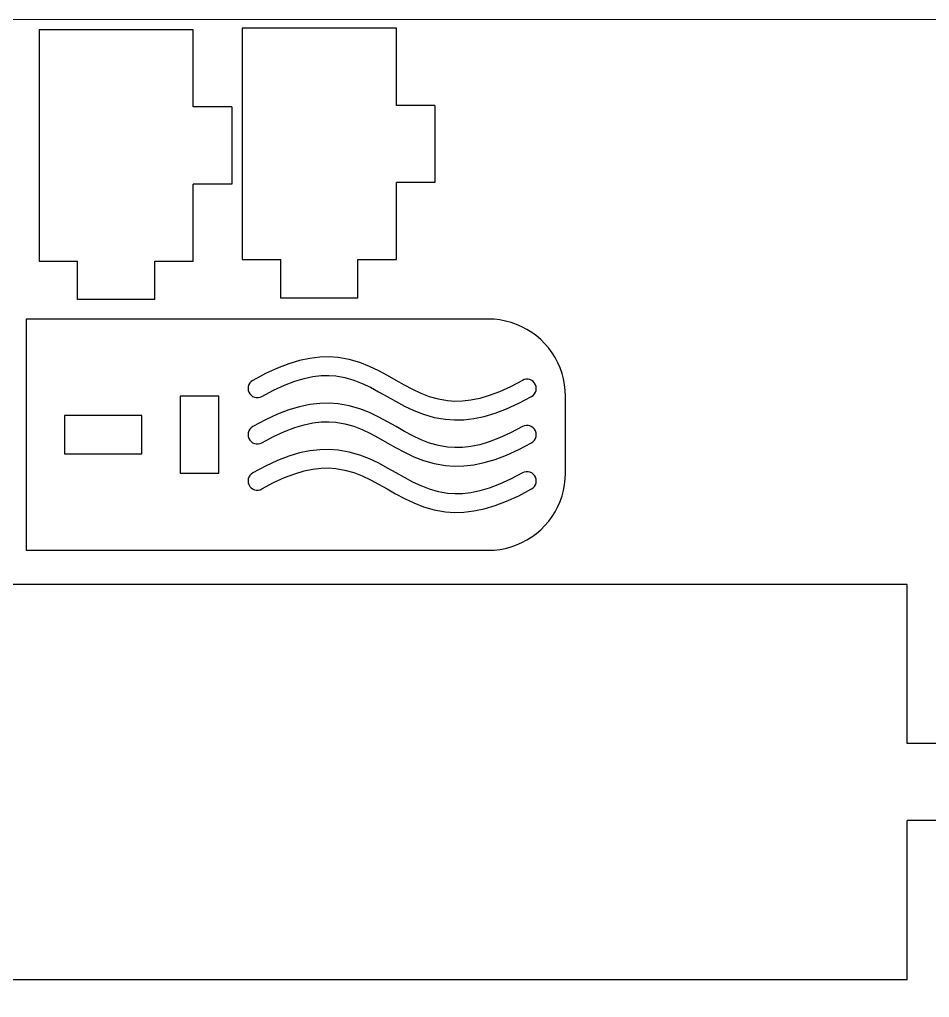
# Model space of a CAD drawing. Header units: millimetres. Extents: x -3928 to -434, y -548 to 1409.
# Drawn here: x -3687.4 to -3569.3, y 1195.5 to 1322.4 of the extents above; entities that cross this region are included whole.
import ezdxf

# ---------------------------------------------------------------- set-up
doc = ezdxf.new("R2010")
doc.units = ezdxf.units.MM
doc.header["$MEASUREMENT"] = 0
doc.layers.add('layer 1', color=7, linetype='Continuous')

msp = doc.modelspace()

# ---------------------------------------------------------------- linework, layer by layer
at = {"layer": 'layer 1', "color": 250, "lineweight": 9}
msp.add_lwpolyline([(-3928.424, 422.392), (-2728.424, 422.392), (-2728.424, 1322.392), (-3928.424, 1322.392), (-3928.424, 422.392)], close=True, dxfattribs=at)
at = {"layer": 'layer 1', "color": 1, "lineweight": 25}
for points in [[(-3684.846, 1321.0494), (-3684.846, 1321.0494), (-3684.846, 1291.0496), (-3684.846, 1291.0496)], [(-3664.846, 1321.0494), (-3664.846, 1321.0494), (-3684.846, 1321.0494), (-3684.846, 1321.0494)], [(-3664.846, 1311.0496), (-3664.846, 1311.0496), (-3664.846, 1321.0494), (-3664.846, 1321.0494)], [(-3658.4812, 1321.2559), (-3658.4812, 1321.2559), (-3658.4812, 1291.256), (-3658.4812, 1291.256)], [(-3638.4812, 1321.2559), (-3638.4812, 1321.2559), (-3658.4812, 1321.2559), (-3658.4812, 1321.2559)], [(-3638.4812, 1311.2561), (-3638.4812, 1311.2561), (-3638.4812, 1321.2559), (-3638.4812, 1321.2559)], [(-3659.846, 1311.0496), (-3659.846, 1311.0496), (-3664.846, 1311.0496), (-3664.846, 1311.0496)], [(-3659.846, 1311.0496), (-3659.846, 1311.0496), (-3659.846, 1301.0494), (-3659.846, 1301.0494)], [(-3633.4812, 1311.2561), (-3633.4812, 1311.2561), (-3638.4812, 1311.2561), (-3638.4812, 1311.2561)], [(-3633.4812, 1311.2561), (-3633.4812, 1311.2561), (-3633.4812, 1301.2559), (-3633.4812, 1301.2559)], [(-3659.846, 1301.0494), (-3659.846, 1301.0494), (-3664.846, 1301.0494), (-3664.846, 1301.0494)], [(-3664.846, 1291.0496), (-3664.846, 1291.0496), (-3664.846, 1301.0494), (-3664.846, 1301.0494)], [(-3633.4812, 1301.2559), (-3633.4812, 1301.2559), (-3638.4812, 1301.2559), (-3638.4812, 1301.2559)], [(-3638.4812, 1291.256), (-3638.4812, 1291.256), (-3638.4812, 1301.2559), (-3638.4812, 1301.2559)], [(-3684.846, 1291.0496), (-3684.846, 1291.0496), (-3679.8461, 1291.0496), (-3679.8461, 1291.0496)], [(-3679.8461, 1286.0493), (-3679.8461, 1286.0493), (-3679.8461, 1291.0496), (-3679.8461, 1291.0496)], [(-3669.8459, 1291.0496), (-3669.8459, 1291.0496), (-3664.846, 1291.0496), (-3664.846, 1291.0496)], [(-3669.8459, 1286.0493), (-3669.8459, 1286.0493), (-3669.8459, 1291.0496), (-3669.8459, 1291.0496)], [(-3658.4812, 1291.256), (-3658.4812, 1291.256), (-3653.4813, 1291.256), (-3653.4813, 1291.256)], [(-3653.4813, 1286.2558), (-3653.4813, 1286.2558), (-3653.4813, 1291.256), (-3653.4813, 1291.256)], [(-3643.4811, 1291.256), (-3643.4811, 1291.256), (-3638.4812, 1291.256), (-3638.4812, 1291.256)], [(-3643.4811, 1286.2558), (-3643.4811, 1286.2558), (-3643.4811, 1291.256), (-3643.4811, 1291.256)], [(-3669.8459, 1286.0493), (-3669.8459, 1286.0493), (-3679.8461, 1286.0493), (-3679.8461, 1286.0493)], [(-3643.4811, 1286.2558), (-3643.4811, 1286.2558), (-3653.4813, 1286.2558), (-3653.4813, 1286.2558)], [(-3686.5273, 1283.5263), (-3686.5273, 1283.5263), (-3686.5273, 1253.5264), (-3686.5273, 1253.5264)], [(-3626.5272, 1283.5263), (-3626.5272, 1283.5263), (-3686.5273, 1283.5263), (-3686.5273, 1283.5263)], [(-3661.5273, 1273.5264), (-3661.5273, 1273.5264), (-3666.5272, 1273.5264), (-3666.5272, 1273.5264)], [(-3666.5272, 1273.5264), (-3666.5272, 1273.5264), (-3666.5272, 1263.5266), (-3666.5272, 1263.5266)], [(-3661.5273, 1263.5266), (-3661.5273, 1263.5266), (-3661.5273, 1273.5264), (-3661.5273, 1273.5264)], [(-3616.5273, 1263.5266), (-3616.5273, 1263.5266), (-3616.5273, 1273.5264), (-3616.5273, 1273.5264)], [(-3671.5275, 1271.0263), (-3671.5275, 1271.0263), (-3681.5273, 1271.0263), (-3681.5273, 1271.0263)], [(-3681.5273, 1271.0263), (-3681.5273, 1271.0263), (-3681.5273, 1266.0264), (-3681.5273, 1266.0264)], [(-3671.5275, 1266.0264), (-3671.5275, 1266.0264), (-3671.5275, 1271.0263), (-3671.5275, 1271.0263)], [(-3681.5273, 1266.0264), (-3681.5273, 1266.0264), (-3671.5275, 1266.0264), (-3671.5275, 1266.0264)], [(-3666.5272, 1263.5266), (-3666.5272, 1263.5266), (-3661.5273, 1263.5266), (-3661.5273, 1263.5266)], [(-3686.5273, 1253.5264), (-3686.5273, 1253.5264), (-3626.5272, 1253.5264), (-3626.5272, 1253.5264)], [(-3572.1954, 1249.0686), (-3572.1954, 1249.0686), (-3708.8622, 1249.0686), (-3708.8622, 1249.0686)], [(-3572.1954, 1228.4434), (-3572.1954, 1228.4434), (-3572.1954, 1249.0686), (-3572.1954, 1249.0686)], [(-3567.1955, 1228.4434), (-3567.1955, 1228.4434), (-3572.1954, 1228.4434), (-3572.1954, 1228.4434)], [(-3567.1955, 1218.4436), (-3567.1955, 1218.4436), (-3572.1954, 1218.4436), (-3572.1954, 1218.4436)], [(-3572.1954, 1197.8184), (-3572.1954, 1197.8184), (-3572.1954, 1218.4436), (-3572.1954, 1218.4436)], [(-3708.8622, 1197.8184), (-3708.8622, 1197.8184), (-3572.1954, 1197.8184), (-3572.1954, 1197.8184)]]:
    msp.add_open_spline(points, degree=3, dxfattribs=at)
for points, knots in [([(-3616.5273, 1273.5264), (-3616.5273, 1273.5264), (-3616.5552, 1274.2736), (-3616.5552, 1274.2736), (-3616.5552, 1274.2736), (-3616.5552, 1274.2736), (-3616.6392, 1275.0169), (-3616.6392, 1275.0169), (-3616.6392, 1275.0169), (-3616.6392, 1275.0169), (-3616.7782, 1275.7518), (-3616.7782, 1275.7518), (-3616.7782, 1275.7518), (-3616.7782, 1275.7518), (-3616.9715, 1276.4739), (-3616.9715, 1276.4739), (-3616.9715, 1276.4739), (-3616.9715, 1276.4739), (-3617.2184, 1277.1798), (-3617.2184, 1277.1798), (-3617.2184, 1277.1798), (-3617.2184, 1277.1798), (-3617.5176, 1277.8653), (-3617.5176, 1277.8653), (-3617.5176, 1277.8653), (-3617.5176, 1277.8653), (-3617.8672, 1278.5264), (-3617.8672, 1278.5264), (-3617.8672, 1278.5264), (-3617.8672, 1278.5264), (-3618.2648, 1279.1596), (-3618.2648, 1279.1596), (-3618.2648, 1279.1596), (-3618.2648, 1279.1596), (-3618.7089, 1279.7614), (-3618.7089, 1279.7614), (-3618.7089, 1279.7614), (-3618.7089, 1279.7614), (-3619.1968, 1280.3283), (-3619.1968, 1280.3283), (-3619.1968, 1280.3283), (-3619.1968, 1280.3283), (-3619.7256, 1280.8568), (-3619.7256, 1280.8568), (-3619.7256, 1280.8568), (-3619.7256, 1280.8568), (-3620.2925, 1281.3447), (-3620.2925, 1281.3447), (-3620.2925, 1281.3447), (-3620.2925, 1281.3447), (-3620.894, 1281.7888), (-3620.894, 1281.7888), (-3620.894, 1281.7888), (-3620.894, 1281.7888), (-3621.5273, 1282.1868), (-3621.5273, 1282.1868), (-3621.5273, 1282.1868), (-3621.5273, 1282.1868), (-3622.1884, 1282.536), (-3622.1884, 1282.536), (-3622.1884, 1282.536), (-3622.1884, 1282.536), (-3622.8738, 1282.8352), (-3622.8738, 1282.8352), (-3622.8738, 1282.8352), (-3622.8738, 1282.8352), (-3623.5797, 1283.0821), (-3623.5797, 1283.0821), (-3623.5797, 1283.0821), (-3623.5797, 1283.0821), (-3624.3022, 1283.2758), (-3624.3022, 1283.2758), (-3624.3022, 1283.2758), (-3624.3022, 1283.2758), (-3625.037, 1283.4148), (-3625.037, 1283.4148), (-3625.037, 1283.4148), (-3625.037, 1283.4148), (-3625.78, 1283.4984), (-3625.78, 1283.4984), (-3625.78, 1283.4984), (-3625.78, 1283.4984), (-3626.5272, 1283.5263), (-3626.5272, 1283.5263)], [0, 0, 0, 0, 0.04545455, 0.04545455, 0.04545455, 0.04545455, 0.09090909, 0.09090909, 0.09090909, 0.09090909, 0.13636364, 0.13636364, 0.13636364, 0.13636364, 0.18181818, 0.18181818, 0.18181818, 0.18181818, 0.22727273, 0.22727273, 0.22727273, 0.22727273, 0.27272727, 0.27272727, 0.27272727, 0.27272727, 0.31818182, 0.31818182, 0.31818182, 0.31818182, 0.36363636, 0.36363636, 0.36363636, 0.36363636, 0.40909091, 0.40909091, 0.40909091, 0.40909091, 0.45454545, 0.45454545, 0.45454545, 0.45454545, 0.5, 0.5, 0.5, 0.5, 0.54545455, 0.54545455, 0.54545455, 0.54545455, 0.59090909, 0.59090909, 0.59090909, 0.59090909, 0.63636364, 0.63636364, 0.63636364, 0.63636364, 0.68181818, 0.68181818, 0.68181818, 0.68181818, 0.72727273, 0.72727273, 0.72727273, 0.72727273, 0.77272727, 0.77272727, 0.77272727, 0.77272727, 0.81818182, 0.81818182, 0.81818182, 0.81818182, 0.86363636, 0.86363636, 0.86363636, 0.86363636, 0.90909091, 0.90909091, 0.90909091, 0.90909091, 1, 1, 1, 1]), ([(-3622.1203, 1275.5697), (-3622.1203, 1275.5697), (-3623.6591, 1274.7506), (-3623.6591, 1274.7506), (-3623.6591, 1274.7506), (-3623.6591, 1274.7506), (-3625.0914, 1274.0958), (-3625.0914, 1274.0958), (-3625.0914, 1274.0958), (-3625.0914, 1274.0958), (-3626.4231, 1273.5931), (-3626.4231, 1273.5931), (-3626.4231, 1273.5931), (-3626.4231, 1273.5931), (-3627.6606, 1273.2298), (-3627.6606, 1273.2298), (-3627.6606, 1273.2298), (-3627.6606, 1273.2298), (-3628.8114, 1272.992), (-3628.8114, 1272.992), (-3628.8114, 1272.992), (-3628.8114, 1272.992), (-3629.8842, 1272.8671), (-3629.8842, 1272.8671), (-3629.8842, 1272.8671), (-3629.8842, 1272.8671), (-3630.8889, 1272.8421), (-3630.8889, 1272.8421), (-3630.8889, 1272.8421), (-3630.8889, 1272.8421), (-3631.8365, 1272.9063), (-3631.8365, 1272.9063), (-3631.8365, 1272.9063), (-3631.8365, 1272.9063), (-3633.0303, 1273.113), (-3633.0303, 1273.113), (-3633.0303, 1273.113), (-3633.0303, 1273.113), (-3634.1666, 1273.4397), (-3634.1666, 1273.4397), (-3634.1666, 1273.4397), (-3634.1666, 1273.4397), (-3635.2662, 1273.8686), (-3635.2662, 1273.8686), (-3635.2662, 1273.8686), (-3635.2662, 1273.8686), (-3636.3457, 1274.3812), (-3636.3457, 1274.3812), (-3636.3457, 1274.3812), (-3636.3457, 1274.3812), (-3637.4202, 1274.9555), (-3637.4202, 1274.9555), (-3637.4202, 1274.9555), (-3637.4202, 1274.9555), (-3638.5043, 1275.5683), (-3638.5043, 1275.5683), (-3638.5043, 1275.5683), (-3638.5043, 1275.5683), (-3639.6121, 1276.1963), (-3639.6121, 1276.1963), (-3639.6121, 1276.1963), (-3639.6121, 1276.1963), (-3640.7596, 1276.8112), (-3640.7596, 1276.8112), (-3640.7596, 1276.8112), (-3640.7596, 1276.8112), (-3641.9633, 1277.3834), (-3641.9633, 1277.3834), (-3641.9633, 1277.3834), (-3641.9633, 1277.3834), (-3643.2383, 1277.8832), (-3643.2383, 1277.8832), (-3643.2383, 1277.8832), (-3643.2383, 1277.8832), (-3644.5986, 1278.2773), (-3644.5986, 1278.2773), (-3644.5986, 1278.2773), (-3644.5986, 1278.2773), (-3646.0541, 1278.5309), (-3646.0541, 1278.5309), (-3646.0541, 1278.5309), (-3646.0541, 1278.5309), (-3647.2116, 1278.61), (-3647.2116, 1278.61), (-3647.2116, 1278.61), (-3647.2116, 1278.61), (-3648.4276, 1278.58), (-3648.4276, 1278.58), (-3648.4276, 1278.58), (-3648.4276, 1278.58), (-3649.7036, 1278.4301), (-3649.7036, 1278.4301), (-3649.7036, 1278.4301), (-3649.7036, 1278.4301), (-3651.0424, 1278.1507), (-3651.0424, 1278.1507), (-3651.0424, 1278.1507), (-3651.0424, 1278.1507), (-3652.4482, 1277.7337), (-3652.4482, 1277.7337), (-3652.4482, 1277.7337), (-3652.4482, 1277.7337), (-3653.926, 1277.1699), (-3653.926, 1277.1699), (-3653.926, 1277.1699), (-3653.926, 1277.1699), (-3655.4828, 1276.451), (-3655.4828, 1276.451), (-3655.4828, 1276.451), (-3655.4828, 1276.451), (-3657.1254, 1275.5669), (-3657.1254, 1275.5669)], [0, 0, 0, 0, 0.03448276, 0.03448276, 0.03448276, 0.03448276, 0.06896552, 0.06896552, 0.06896552, 0.06896552, 0.10344828, 0.10344828, 0.10344828, 0.10344828, 0.13793103, 0.13793103, 0.13793103, 0.13793103, 0.17241379, 0.17241379, 0.17241379, 0.17241379, 0.20689655, 0.20689655, 0.20689655, 0.20689655, 0.24137931, 0.24137931, 0.24137931, 0.24137931, 0.27586207, 0.27586207, 0.27586207, 0.27586207, 0.31034483, 0.31034483, 0.31034483, 0.31034483, 0.34482759, 0.34482759, 0.34482759, 0.34482759, 0.37931034, 0.37931034, 0.37931034, 0.37931034, 0.4137931, 0.4137931, 0.4137931, 0.4137931, 0.44827586, 0.44827586, 0.44827586, 0.44827586, 0.48275862, 0.48275862, 0.48275862, 0.48275862, 0.51724138, 0.51724138, 0.51724138, 0.51724138, 0.55172414, 0.55172414, 0.55172414, 0.55172414, 0.5862069, 0.5862069, 0.5862069, 0.5862069, 0.62068966, 0.62068966, 0.62068966, 0.62068966, 0.65517241, 0.65517241, 0.65517241, 0.65517241, 0.68965517, 0.68965517, 0.68965517, 0.68965517, 0.72413793, 0.72413793, 0.72413793, 0.72413793, 0.75862069, 0.75862069, 0.75862069, 0.75862069, 0.79310345, 0.79310345, 0.79310345, 0.79310345, 0.82758621, 0.82758621, 0.82758621, 0.82758621, 0.86206897, 0.86206897, 0.86206897, 0.86206897, 0.89655172, 0.89655172, 0.89655172, 0.89655172, 0.93103448, 0.93103448, 0.93103448, 0.93103448, 1, 1, 1, 1]), ([(-3657.1254, 1275.5669), (-3657.1254, 1275.5669), (-3657.3286, 1275.4198), (-3657.3286, 1275.4198), (-3657.3286, 1275.4198), (-3657.3286, 1275.4198), (-3657.4968, 1275.2339), (-3657.4968, 1275.2339), (-3657.4968, 1275.2339), (-3657.4968, 1275.2339), (-3657.6224, 1275.0169), (-3657.6224, 1275.0169), (-3657.6224, 1275.0169), (-3657.6224, 1275.0169), (-3657.7007, 1274.7784), (-3657.7007, 1274.7784), (-3657.7007, 1274.7784), (-3657.7007, 1274.7784), (-3657.7272, 1274.529), (-3657.7272, 1274.529), (-3657.7272, 1274.529), (-3657.7272, 1274.529), (-3657.7018, 1274.2793), (-3657.7018, 1274.2793), (-3657.7018, 1274.2793), (-3657.7018, 1274.2793), (-3657.6245, 1274.0408), (-3657.6245, 1274.0408), (-3657.6245, 1274.0408), (-3657.6245, 1274.0408), (-3657.4997, 1273.8231), (-3657.4997, 1273.8231), (-3657.4997, 1273.8231), (-3657.4997, 1273.8231), (-3657.3321, 1273.6365), (-3657.3321, 1273.6365), (-3657.3321, 1273.6365), (-3657.3321, 1273.6365), (-3657.1296, 1273.4883), (-3657.1296, 1273.4883), (-3657.1296, 1273.4883), (-3657.1296, 1273.4883), (-3656.9006, 1273.386), (-3656.9006, 1273.386), (-3656.9006, 1273.386), (-3656.9006, 1273.386), (-3656.6551, 1273.3335), (-3656.6551, 1273.3335), (-3656.6551, 1273.3335), (-3656.6551, 1273.3335), (-3656.4043, 1273.3328), (-3656.4043, 1273.3328), (-3656.4043, 1273.3328), (-3656.4043, 1273.3328), (-3656.1587, 1273.3843), (-3656.1587, 1273.3843), (-3656.1587, 1273.3843), (-3656.1587, 1273.3843), (-3655.9294, 1273.4859), (-3655.9294, 1273.4859)], [0, 0, 0, 0, 0.0625, 0.0625, 0.0625, 0.0625, 0.125, 0.125, 0.125, 0.125, 0.1875, 0.1875, 0.1875, 0.1875, 0.25, 0.25, 0.25, 0.25, 0.3125, 0.3125, 0.3125, 0.3125, 0.375, 0.375, 0.375, 0.375, 0.4375, 0.4375, 0.4375, 0.4375, 0.5, 0.5, 0.5, 0.5, 0.5625, 0.5625, 0.5625, 0.5625, 0.625, 0.625, 0.625, 0.625, 0.6875, 0.6875, 0.6875, 0.6875, 0.75, 0.75, 0.75, 0.75, 0.8125, 0.8125, 0.8125, 0.8125, 0.875, 0.875, 0.875, 0.875, 1, 1, 1, 1]), ([(-3655.9294, 1273.4859), (-3655.9294, 1273.4859), (-3654.4086, 1274.3047), (-3654.4086, 1274.3047), (-3654.4086, 1274.3047), (-3654.4086, 1274.3047), (-3652.9929, 1274.9591), (-3652.9929, 1274.9591), (-3652.9929, 1274.9591), (-3652.9929, 1274.9591), (-3651.6771, 1275.4611), (-3651.6771, 1275.4611), (-3651.6771, 1275.4611), (-3651.6771, 1275.4611), (-3650.4543, 1275.8241), (-3650.4543, 1275.8241), (-3650.4543, 1275.8241), (-3650.4543, 1275.8241), (-3649.3177, 1276.0611), (-3649.3177, 1276.0611), (-3649.3177, 1276.0611), (-3649.3177, 1276.0611), (-3648.2576, 1276.186), (-3648.2576, 1276.186), (-3648.2576, 1276.186), (-3648.2576, 1276.186), (-3647.2649, 1276.2107), (-3647.2649, 1276.2107), (-3647.2649, 1276.2107), (-3647.2649, 1276.2107), (-3646.3279, 1276.1469), (-3646.3279, 1276.1469), (-3646.3279, 1276.1469), (-3646.3279, 1276.1469), (-3645.1461, 1275.9405), (-3645.1461, 1275.9405), (-3645.1461, 1275.9405), (-3645.1461, 1275.9405), (-3644.019, 1275.6138), (-3644.019, 1275.6138), (-3644.019, 1275.6138), (-3644.019, 1275.6138), (-3642.9264, 1275.1852), (-3642.9264, 1275.1852), (-3642.9264, 1275.1852), (-3642.9264, 1275.1852), (-3641.8511, 1274.6726), (-3641.8511, 1274.6726), (-3641.8511, 1274.6726), (-3641.8511, 1274.6726), (-3640.7787, 1274.0979), (-3640.7787, 1274.0979), (-3640.7787, 1274.0979), (-3640.7787, 1274.0979), (-3639.695, 1273.4845), (-3639.695, 1273.4845), (-3639.695, 1273.4845), (-3639.695, 1273.4845), (-3638.5855, 1272.8562), (-3638.5855, 1272.8562), (-3638.5855, 1272.8562), (-3638.5855, 1272.8562), (-3637.434, 1272.2413), (-3637.434, 1272.2413), (-3637.434, 1272.2413), (-3637.434, 1272.2413), (-3636.225, 1271.6687), (-3636.225, 1271.6687), (-3636.225, 1271.6687), (-3636.225, 1271.6687), (-3634.9427, 1271.1688), (-3634.9427, 1271.1688), (-3634.9427, 1271.1688), (-3634.9427, 1271.1688), (-3633.5736, 1270.7751), (-3633.5736, 1270.7751), (-3633.5736, 1270.7751), (-3633.5736, 1270.7751), (-3632.1078, 1270.5215), (-3632.1078, 1270.5215), (-3632.1078, 1270.5215), (-3632.1078, 1270.5215), (-3630.9415, 1270.4428), (-3630.9415, 1270.4428), (-3630.9415, 1270.4428), (-3630.9415, 1270.4428), (-3629.7159, 1270.4728), (-3629.7159, 1270.4728), (-3629.7159, 1270.4728), (-3629.7159, 1270.4728), (-3628.4294, 1270.6227), (-3628.4294, 1270.6227), (-3628.4294, 1270.6227), (-3628.4294, 1270.6227), (-3627.0782, 1270.9014), (-3627.0782, 1270.9014), (-3627.0782, 1270.9014), (-3627.0782, 1270.9014), (-3625.6593, 1271.3181), (-3625.6593, 1271.3181), (-3625.6593, 1271.3181), (-3625.6593, 1271.3181), (-3624.1667, 1271.8811), (-3624.1667, 1271.8811), (-3624.1667, 1271.8811), (-3624.1667, 1271.8811), (-3622.5941, 1272.5997), (-3622.5941, 1272.5997), (-3622.5941, 1272.5997), (-3622.5941, 1272.5997), (-3620.9346, 1273.483), (-3620.9346, 1273.483)], [0, 0, 0, 0, 0.03448276, 0.03448276, 0.03448276, 0.03448276, 0.06896552, 0.06896552, 0.06896552, 0.06896552, 0.10344828, 0.10344828, 0.10344828, 0.10344828, 0.13793103, 0.13793103, 0.13793103, 0.13793103, 0.17241379, 0.17241379, 0.17241379, 0.17241379, 0.20689655, 0.20689655, 0.20689655, 0.20689655, 0.24137931, 0.24137931, 0.24137931, 0.24137931, 0.27586207, 0.27586207, 0.27586207, 0.27586207, 0.31034483, 0.31034483, 0.31034483, 0.31034483, 0.34482759, 0.34482759, 0.34482759, 0.34482759, 0.37931034, 0.37931034, 0.37931034, 0.37931034, 0.4137931, 0.4137931, 0.4137931, 0.4137931, 0.44827586, 0.44827586, 0.44827586, 0.44827586, 0.48275862, 0.48275862, 0.48275862, 0.48275862, 0.51724138, 0.51724138, 0.51724138, 0.51724138, 0.55172414, 0.55172414, 0.55172414, 0.55172414, 0.5862069, 0.5862069, 0.5862069, 0.5862069, 0.62068966, 0.62068966, 0.62068966, 0.62068966, 0.65517241, 0.65517241, 0.65517241, 0.65517241, 0.68965517, 0.68965517, 0.68965517, 0.68965517, 0.72413793, 0.72413793, 0.72413793, 0.72413793, 0.75862069, 0.75862069, 0.75862069, 0.75862069, 0.79310345, 0.79310345, 0.79310345, 0.79310345, 0.82758621, 0.82758621, 0.82758621, 0.82758621, 0.86206897, 0.86206897, 0.86206897, 0.86206897, 0.89655172, 0.89655172, 0.89655172, 0.89655172, 0.93103448, 0.93103448, 0.93103448, 0.93103448, 1, 1, 1, 1]), ([(-3620.9346, 1273.483), (-3620.9346, 1273.483), (-3620.7303, 1273.6291), (-3620.7303, 1273.6291), (-3620.7303, 1273.6291), (-3620.7303, 1273.6291), (-3620.5613, 1273.8147), (-3620.5613, 1273.8147), (-3620.5613, 1273.8147), (-3620.5613, 1273.8147), (-3620.4343, 1274.0309), (-3620.4343, 1274.0309), (-3620.4343, 1274.0309), (-3620.4343, 1274.0309), (-3620.3553, 1274.269), (-3620.3553, 1274.269), (-3620.3553, 1274.269), (-3620.3553, 1274.269), (-3620.3275, 1274.5181), (-3620.3275, 1274.5181), (-3620.3275, 1274.5181), (-3620.3275, 1274.5181), (-3620.3518, 1274.7679), (-3620.3518, 1274.7679), (-3620.3518, 1274.7679), (-3620.3518, 1274.7679), (-3620.4276, 1275.007), (-3620.4276, 1275.007), (-3620.4276, 1275.007), (-3620.4276, 1275.007), (-3620.5518, 1275.2251), (-3620.5518, 1275.2251), (-3620.5518, 1275.2251), (-3620.5518, 1275.2251), (-3620.7183, 1275.4127), (-3620.7183, 1275.4127), (-3620.7183, 1275.4127), (-3620.7183, 1275.4127), (-3620.9201, 1275.5616), (-3620.9201, 1275.5616), (-3620.9201, 1275.5616), (-3620.9201, 1275.5616), (-3621.1487, 1275.6653), (-3621.1487, 1275.6653), (-3621.1487, 1275.6653), (-3621.1487, 1275.6653), (-3621.3939, 1275.719), (-3621.3939, 1275.719), (-3621.3939, 1275.719), (-3621.3939, 1275.719), (-3621.6447, 1275.7207), (-3621.6447, 1275.7207), (-3621.6447, 1275.7207), (-3621.6447, 1275.7207), (-3621.8903, 1275.6703), (-3621.8903, 1275.6703), (-3621.8903, 1275.6703), (-3621.8903, 1275.6703), (-3622.1203, 1275.5697), (-3622.1203, 1275.5697)], [0, 0, 0, 0, 0.0625, 0.0625, 0.0625, 0.0625, 0.125, 0.125, 0.125, 0.125, 0.1875, 0.1875, 0.1875, 0.1875, 0.25, 0.25, 0.25, 0.25, 0.3125, 0.3125, 0.3125, 0.3125, 0.375, 0.375, 0.375, 0.375, 0.4375, 0.4375, 0.4375, 0.4375, 0.5, 0.5, 0.5, 0.5, 0.5625, 0.5625, 0.5625, 0.5625, 0.625, 0.625, 0.625, 0.625, 0.6875, 0.6875, 0.6875, 0.6875, 0.75, 0.75, 0.75, 0.75, 0.8125, 0.8125, 0.8125, 0.8125, 0.875, 0.875, 0.875, 0.875, 1, 1, 1, 1]), ([(-3622.1203, 1269.5697), (-3622.1203, 1269.5697), (-3623.6591, 1268.7505), (-3623.6591, 1268.7505), (-3623.6591, 1268.7505), (-3623.6591, 1268.7505), (-3625.0914, 1268.0958), (-3625.0914, 1268.0958), (-3625.0914, 1268.0958), (-3625.0914, 1268.0958), (-3626.4231, 1267.5931), (-3626.4231, 1267.5931), (-3626.4231, 1267.5931), (-3626.4231, 1267.5931), (-3627.6606, 1267.2297), (-3627.6606, 1267.2297), (-3627.6606, 1267.2297), (-3627.6606, 1267.2297), (-3628.8114, 1266.9919), (-3628.8114, 1266.9919), (-3628.8114, 1266.9919), (-3628.8114, 1266.9919), (-3629.8842, 1266.8671), (-3629.8842, 1266.8671), (-3629.8842, 1266.8671), (-3629.8842, 1266.8671), (-3630.8889, 1266.842), (-3630.8889, 1266.842), (-3630.8889, 1266.842), (-3630.8889, 1266.842), (-3631.8365, 1266.9062), (-3631.8365, 1266.9062), (-3631.8365, 1266.9062), (-3631.8365, 1266.9062), (-3633.0303, 1267.1129), (-3633.0303, 1267.1129), (-3633.0303, 1267.1129), (-3633.0303, 1267.1129), (-3634.1666, 1267.4396), (-3634.1666, 1267.4396), (-3634.1666, 1267.4396), (-3634.1666, 1267.4396), (-3635.2662, 1267.8686), (-3635.2662, 1267.8686), (-3635.2662, 1267.8686), (-3635.2662, 1267.8686), (-3636.3457, 1268.3812), (-3636.3457, 1268.3812), (-3636.3457, 1268.3812), (-3636.3457, 1268.3812), (-3637.4202, 1268.9555), (-3637.4202, 1268.9555), (-3637.4202, 1268.9555), (-3637.4202, 1268.9555), (-3638.5043, 1269.5683), (-3638.5043, 1269.5683), (-3638.5043, 1269.5683), (-3638.5043, 1269.5683), (-3639.6121, 1270.1962), (-3639.6121, 1270.1962), (-3639.6121, 1270.1962), (-3639.6121, 1270.1962), (-3640.7596, 1270.8111), (-3640.7596, 1270.8111), (-3640.7596, 1270.8111), (-3640.7596, 1270.8111), (-3641.9633, 1271.3833), (-3641.9633, 1271.3833), (-3641.9633, 1271.3833), (-3641.9633, 1271.3833), (-3643.2383, 1271.8836), (-3643.2383, 1271.8836), (-3643.2383, 1271.8836), (-3643.2383, 1271.8836), (-3644.5986, 1272.2773), (-3644.5986, 1272.2773), (-3644.5986, 1272.2773), (-3644.5986, 1272.2773), (-3646.0541, 1272.5313), (-3646.0541, 1272.5313), (-3646.0541, 1272.5313), (-3646.0541, 1272.5313), (-3647.2116, 1272.6099), (-3647.2116, 1272.6099), (-3647.2116, 1272.6099), (-3647.2116, 1272.6099), (-3648.4276, 1272.5799), (-3648.4276, 1272.5799), (-3648.4276, 1272.5799), (-3648.4276, 1272.5799), (-3649.7036, 1272.43), (-3649.7036, 1272.43), (-3649.7036, 1272.43), (-3649.7036, 1272.43), (-3651.0424, 1272.1506), (-3651.0424, 1272.1506), (-3651.0424, 1272.1506), (-3651.0424, 1272.1506), (-3652.4482, 1271.7336), (-3652.4482, 1271.7336), (-3652.4482, 1271.7336), (-3652.4482, 1271.7336), (-3653.926, 1271.1702), (-3653.926, 1271.1702), (-3653.926, 1271.1702), (-3653.926, 1271.1702), (-3655.4828, 1270.4509), (-3655.4828, 1270.4509), (-3655.4828, 1270.4509), (-3655.4828, 1270.4509), (-3657.1254, 1269.5669), (-3657.1254, 1269.5669)], [0, 0, 0, 0, 0.03448276, 0.03448276, 0.03448276, 0.03448276, 0.06896552, 0.06896552, 0.06896552, 0.06896552, 0.10344828, 0.10344828, 0.10344828, 0.10344828, 0.13793103, 0.13793103, 0.13793103, 0.13793103, 0.17241379, 0.17241379, 0.17241379, 0.17241379, 0.20689655, 0.20689655, 0.20689655, 0.20689655, 0.24137931, 0.24137931, 0.24137931, 0.24137931, 0.27586207, 0.27586207, 0.27586207, 0.27586207, 0.31034483, 0.31034483, 0.31034483, 0.31034483, 0.34482759, 0.34482759, 0.34482759, 0.34482759, 0.37931034, 0.37931034, 0.37931034, 0.37931034, 0.4137931, 0.4137931, 0.4137931, 0.4137931, 0.44827586, 0.44827586, 0.44827586, 0.44827586, 0.48275862, 0.48275862, 0.48275862, 0.48275862, 0.51724138, 0.51724138, 0.51724138, 0.51724138, 0.55172414, 0.55172414, 0.55172414, 0.55172414, 0.5862069, 0.5862069, 0.5862069, 0.5862069, 0.62068966, 0.62068966, 0.62068966, 0.62068966, 0.65517241, 0.65517241, 0.65517241, 0.65517241, 0.68965517, 0.68965517, 0.68965517, 0.68965517, 0.72413793, 0.72413793, 0.72413793, 0.72413793, 0.75862069, 0.75862069, 0.75862069, 0.75862069, 0.79310345, 0.79310345, 0.79310345, 0.79310345, 0.82758621, 0.82758621, 0.82758621, 0.82758621, 0.86206897, 0.86206897, 0.86206897, 0.86206897, 0.89655172, 0.89655172, 0.89655172, 0.89655172, 0.93103448, 0.93103448, 0.93103448, 0.93103448, 1, 1, 1, 1]), ([(-3655.9294, 1267.4858), (-3655.9294, 1267.4858), (-3654.4086, 1268.3046), (-3654.4086, 1268.3046), (-3654.4086, 1268.3046), (-3654.4086, 1268.3046), (-3652.9929, 1268.959), (-3652.9929, 1268.959), (-3652.9929, 1268.959), (-3652.9929, 1268.959), (-3651.6771, 1269.461), (-3651.6771, 1269.461), (-3651.6771, 1269.461), (-3651.6771, 1269.461), (-3650.4543, 1269.824), (-3650.4543, 1269.824), (-3650.4543, 1269.824), (-3650.4543, 1269.824), (-3649.3177, 1270.0611), (-3649.3177, 1270.0611), (-3649.3177, 1270.0611), (-3649.3177, 1270.0611), (-3648.2576, 1270.186), (-3648.2576, 1270.186), (-3648.2576, 1270.186), (-3648.2576, 1270.186), (-3647.2649, 1270.2107), (-3647.2649, 1270.2107), (-3647.2649, 1270.2107), (-3647.2649, 1270.2107), (-3646.3279, 1270.1468), (-3646.3279, 1270.1468), (-3646.3279, 1270.1468), (-3646.3279, 1270.1468), (-3645.1461, 1269.9405), (-3645.1461, 1269.9405), (-3645.1461, 1269.9405), (-3645.1461, 1269.9405), (-3644.019, 1269.6141), (-3644.019, 1269.6141), (-3644.019, 1269.6141), (-3644.019, 1269.6141), (-3642.9264, 1269.1852), (-3642.9264, 1269.1852), (-3642.9264, 1269.1852), (-3642.9264, 1269.1852), (-3641.8511, 1268.6726), (-3641.8511, 1268.6726), (-3641.8511, 1268.6726), (-3641.8511, 1268.6726), (-3640.7787, 1268.0979), (-3640.7787, 1268.0979), (-3640.7787, 1268.0979), (-3640.7787, 1268.0979), (-3639.695, 1267.4844), (-3639.695, 1267.4844), (-3639.695, 1267.4844), (-3639.695, 1267.4844), (-3638.5855, 1266.8561), (-3638.5855, 1266.8561), (-3638.5855, 1266.8561), (-3638.5855, 1266.8561), (-3637.434, 1266.2412), (-3637.434, 1266.2412), (-3637.434, 1266.2412), (-3637.434, 1266.2412), (-3636.225, 1265.6687), (-3636.225, 1265.6687), (-3636.225, 1265.6687), (-3636.225, 1265.6687), (-3634.9427, 1265.1688), (-3634.9427, 1265.1688), (-3634.9427, 1265.1688), (-3634.9427, 1265.1688), (-3633.5736, 1264.7751), (-3633.5736, 1264.7751), (-3633.5736, 1264.7751), (-3633.5736, 1264.7751), (-3632.1078, 1264.5218), (-3632.1078, 1264.5218), (-3632.1078, 1264.5218), (-3632.1078, 1264.5218), (-3630.9415, 1264.4428), (-3630.9415, 1264.4428), (-3630.9415, 1264.4428), (-3630.9415, 1264.4428), (-3629.7159, 1264.4731), (-3629.7159, 1264.4731), (-3629.7159, 1264.4731), (-3629.7159, 1264.4731), (-3628.4294, 1264.6227), (-3628.4294, 1264.6227), (-3628.4294, 1264.6227), (-3628.4294, 1264.6227), (-3627.0782, 1264.9014), (-3627.0782, 1264.9014), (-3627.0782, 1264.9014), (-3627.0782, 1264.9014), (-3625.6593, 1265.318), (-3625.6593, 1265.318), (-3625.6593, 1265.318), (-3625.6593, 1265.318), (-3624.1667, 1265.881), (-3624.1667, 1265.881), (-3624.1667, 1265.881), (-3624.1667, 1265.881), (-3622.5941, 1266.5996), (-3622.5941, 1266.5996), (-3622.5941, 1266.5996), (-3622.5941, 1266.5996), (-3620.9346, 1267.483), (-3620.9346, 1267.483)], [0, 0, 0, 0, 0.03448276, 0.03448276, 0.03448276, 0.03448276, 0.06896552, 0.06896552, 0.06896552, 0.06896552, 0.10344828, 0.10344828, 0.10344828, 0.10344828, 0.13793103, 0.13793103, 0.13793103, 0.13793103, 0.17241379, 0.17241379, 0.17241379, 0.17241379, 0.20689655, 0.20689655, 0.20689655, 0.20689655, 0.24137931, 0.24137931, 0.24137931, 0.24137931, 0.27586207, 0.27586207, 0.27586207, 0.27586207, 0.31034483, 0.31034483, 0.31034483, 0.31034483, 0.34482759, 0.34482759, 0.34482759, 0.34482759, 0.37931034, 0.37931034, 0.37931034, 0.37931034, 0.4137931, 0.4137931, 0.4137931, 0.4137931, 0.44827586, 0.44827586, 0.44827586, 0.44827586, 0.48275862, 0.48275862, 0.48275862, 0.48275862, 0.51724138, 0.51724138, 0.51724138, 0.51724138, 0.55172414, 0.55172414, 0.55172414, 0.55172414, 0.5862069, 0.5862069, 0.5862069, 0.5862069, 0.62068966, 0.62068966, 0.62068966, 0.62068966, 0.65517241, 0.65517241, 0.65517241, 0.65517241, 0.68965517, 0.68965517, 0.68965517, 0.68965517, 0.72413793, 0.72413793, 0.72413793, 0.72413793, 0.75862069, 0.75862069, 0.75862069, 0.75862069, 0.79310345, 0.79310345, 0.79310345, 0.79310345, 0.82758621, 0.82758621, 0.82758621, 0.82758621, 0.86206897, 0.86206897, 0.86206897, 0.86206897, 0.89655172, 0.89655172, 0.89655172, 0.89655172, 0.93103448, 0.93103448, 0.93103448, 0.93103448, 1, 1, 1, 1]), ([(-3657.1254, 1269.5669), (-3657.1254, 1269.5669), (-3657.3286, 1269.4198), (-3657.3286, 1269.4198), (-3657.3286, 1269.4198), (-3657.3286, 1269.4198), (-3657.4968, 1269.2338), (-3657.4968, 1269.2338), (-3657.4968, 1269.2338), (-3657.4968, 1269.2338), (-3657.6224, 1269.0169), (-3657.6224, 1269.0169), (-3657.6224, 1269.0169), (-3657.6224, 1269.0169), (-3657.7007, 1268.7784), (-3657.7007, 1268.7784), (-3657.7007, 1268.7784), (-3657.7007, 1268.7784), (-3657.7272, 1268.529), (-3657.7272, 1268.529), (-3657.7272, 1268.529), (-3657.7272, 1268.529), (-3657.7018, 1268.2792), (-3657.7018, 1268.2792), (-3657.7018, 1268.2792), (-3657.7018, 1268.2792), (-3657.6245, 1268.0407), (-3657.6245, 1268.0407), (-3657.6245, 1268.0407), (-3657.6245, 1268.0407), (-3657.4997, 1267.8231), (-3657.4997, 1267.8231), (-3657.4997, 1267.8231), (-3657.4997, 1267.8231), (-3657.3321, 1267.6365), (-3657.3321, 1267.6365), (-3657.3321, 1267.6365), (-3657.3321, 1267.6365), (-3657.1296, 1267.4883), (-3657.1296, 1267.4883), (-3657.1296, 1267.4883), (-3657.1296, 1267.4883), (-3656.9006, 1267.386), (-3656.9006, 1267.386), (-3656.9006, 1267.386), (-3656.9006, 1267.386), (-3656.6551, 1267.3334), (-3656.6551, 1267.3334), (-3656.6551, 1267.3334), (-3656.6551, 1267.3334), (-3656.4043, 1267.3327), (-3656.4043, 1267.3327), (-3656.4043, 1267.3327), (-3656.4043, 1267.3327), (-3656.1587, 1267.3842), (-3656.1587, 1267.3842), (-3656.1587, 1267.3842), (-3656.1587, 1267.3842), (-3655.9294, 1267.4858), (-3655.9294, 1267.4858)], [0, 0, 0, 0, 0.0625, 0.0625, 0.0625, 0.0625, 0.125, 0.125, 0.125, 0.125, 0.1875, 0.1875, 0.1875, 0.1875, 0.25, 0.25, 0.25, 0.25, 0.3125, 0.3125, 0.3125, 0.3125, 0.375, 0.375, 0.375, 0.375, 0.4375, 0.4375, 0.4375, 0.4375, 0.5, 0.5, 0.5, 0.5, 0.5625, 0.5625, 0.5625, 0.5625, 0.625, 0.625, 0.625, 0.625, 0.6875, 0.6875, 0.6875, 0.6875, 0.75, 0.75, 0.75, 0.75, 0.8125, 0.8125, 0.8125, 0.8125, 0.875, 0.875, 0.875, 0.875, 1, 1, 1, 1]), ([(-3620.9346, 1267.483), (-3620.9346, 1267.483), (-3620.7303, 1267.6291), (-3620.7303, 1267.6291), (-3620.7303, 1267.6291), (-3620.7303, 1267.6291), (-3620.5613, 1267.8146), (-3620.5613, 1267.8146), (-3620.5613, 1267.8146), (-3620.5613, 1267.8146), (-3620.4343, 1268.0309), (-3620.4343, 1268.0309), (-3620.4343, 1268.0309), (-3620.4343, 1268.0309), (-3620.3553, 1268.269), (-3620.3553, 1268.269), (-3620.3553, 1268.269), (-3620.3553, 1268.269), (-3620.3275, 1268.5184), (-3620.3275, 1268.5184), (-3620.3275, 1268.5184), (-3620.3275, 1268.5184), (-3620.3518, 1268.7678), (-3620.3518, 1268.7678), (-3620.3518, 1268.7678), (-3620.3518, 1268.7678), (-3620.4276, 1269.007), (-3620.4276, 1269.007), (-3620.4276, 1269.007), (-3620.4276, 1269.007), (-3620.5518, 1269.225), (-3620.5518, 1269.225), (-3620.5518, 1269.225), (-3620.5518, 1269.225), (-3620.7183, 1269.4127), (-3620.7183, 1269.4127), (-3620.7183, 1269.4127), (-3620.7183, 1269.4127), (-3620.9201, 1269.5616), (-3620.9201, 1269.5616), (-3620.9201, 1269.5616), (-3620.9201, 1269.5616), (-3621.1487, 1269.6653), (-3621.1487, 1269.6653), (-3621.1487, 1269.6653), (-3621.1487, 1269.6653), (-3621.3939, 1269.7189), (-3621.3939, 1269.7189), (-3621.3939, 1269.7189), (-3621.3939, 1269.7189), (-3621.6447, 1269.7207), (-3621.6447, 1269.7207), (-3621.6447, 1269.7207), (-3621.6447, 1269.7207), (-3621.8903, 1269.6702), (-3621.8903, 1269.6702), (-3621.8903, 1269.6702), (-3621.8903, 1269.6702), (-3622.1203, 1269.5697), (-3622.1203, 1269.5697)], [0, 0, 0, 0, 0.0625, 0.0625, 0.0625, 0.0625, 0.125, 0.125, 0.125, 0.125, 0.1875, 0.1875, 0.1875, 0.1875, 0.25, 0.25, 0.25, 0.25, 0.3125, 0.3125, 0.3125, 0.3125, 0.375, 0.375, 0.375, 0.375, 0.4375, 0.4375, 0.4375, 0.4375, 0.5, 0.5, 0.5, 0.5, 0.5625, 0.5625, 0.5625, 0.5625, 0.625, 0.625, 0.625, 0.625, 0.6875, 0.6875, 0.6875, 0.6875, 0.75, 0.75, 0.75, 0.75, 0.8125, 0.8125, 0.8125, 0.8125, 0.875, 0.875, 0.875, 0.875, 1, 1, 1, 1]), ([(-3622.1203, 1263.5696), (-3622.1203, 1263.5696), (-3623.6591, 1262.7505), (-3623.6591, 1262.7505), (-3623.6591, 1262.7505), (-3623.6591, 1262.7505), (-3625.0914, 1262.0957), (-3625.0914, 1262.0957), (-3625.0914, 1262.0957), (-3625.0914, 1262.0957), (-3626.4231, 1261.593), (-3626.4231, 1261.593), (-3626.4231, 1261.593), (-3626.4231, 1261.593), (-3627.6606, 1261.2297), (-3627.6606, 1261.2297), (-3627.6606, 1261.2297), (-3627.6606, 1261.2297), (-3628.8114, 1260.9919), (-3628.8114, 1260.9919), (-3628.8114, 1260.9919), (-3628.8114, 1260.9919), (-3629.8842, 1260.867), (-3629.8842, 1260.867), (-3629.8842, 1260.867), (-3629.8842, 1260.867), (-3630.8889, 1260.8423), (-3630.8889, 1260.8423), (-3630.8889, 1260.8423), (-3630.8889, 1260.8423), (-3631.8365, 1260.9062), (-3631.8365, 1260.9062), (-3631.8365, 1260.9062), (-3631.8365, 1260.9062), (-3633.0303, 1261.1129), (-3633.0303, 1261.1129), (-3633.0303, 1261.1129), (-3633.0303, 1261.1129), (-3634.1666, 1261.4396), (-3634.1666, 1261.4396), (-3634.1666, 1261.4396), (-3634.1666, 1261.4396), (-3635.2662, 1261.8685), (-3635.2662, 1261.8685), (-3635.2662, 1261.8685), (-3635.2662, 1261.8685), (-3636.3457, 1262.3811), (-3636.3457, 1262.3811), (-3636.3457, 1262.3811), (-3636.3457, 1262.3811), (-3637.4202, 1262.9555), (-3637.4202, 1262.9555), (-3637.4202, 1262.9555), (-3637.4202, 1262.9555), (-3638.5043, 1263.5682), (-3638.5043, 1263.5682), (-3638.5043, 1263.5682), (-3638.5043, 1263.5682), (-3639.6121, 1264.1962), (-3639.6121, 1264.1962), (-3639.6121, 1264.1962), (-3639.6121, 1264.1962), (-3640.7596, 1264.8111), (-3640.7596, 1264.8111), (-3640.7596, 1264.8111), (-3640.7596, 1264.8111), (-3641.9633, 1265.3833), (-3641.9633, 1265.3833), (-3641.9633, 1265.3833), (-3641.9633, 1265.3833), (-3643.2383, 1265.8835), (-3643.2383, 1265.8835), (-3643.2383, 1265.8835), (-3643.2383, 1265.8835), (-3644.5986, 1266.2772), (-3644.5986, 1266.2772), (-3644.5986, 1266.2772), (-3644.5986, 1266.2772), (-3646.0541, 1266.5312), (-3646.0541, 1266.5312), (-3646.0541, 1266.5312), (-3646.0541, 1266.5312), (-3647.2116, 1266.6099), (-3647.2116, 1266.6099), (-3647.2116, 1266.6099), (-3647.2116, 1266.6099), (-3648.4276, 1266.5799), (-3648.4276, 1266.5799), (-3648.4276, 1266.5799), (-3648.4276, 1266.5799), (-3649.7036, 1266.43), (-3649.7036, 1266.43), (-3649.7036, 1266.43), (-3649.7036, 1266.43), (-3651.0424, 1266.1509), (-3651.0424, 1266.1509), (-3651.0424, 1266.1509), (-3651.0424, 1266.1509), (-3652.4482, 1265.7336), (-3652.4482, 1265.7336), (-3652.4482, 1265.7336), (-3652.4482, 1265.7336), (-3653.926, 1265.1702), (-3653.926, 1265.1702), (-3653.926, 1265.1702), (-3653.926, 1265.1702), (-3655.4828, 1264.4509), (-3655.4828, 1264.4509), (-3655.4828, 1264.4509), (-3655.4828, 1264.4509), (-3657.1254, 1263.5668), (-3657.1254, 1263.5668)], [0, 0, 0, 0, 0.03448276, 0.03448276, 0.03448276, 0.03448276, 0.06896552, 0.06896552, 0.06896552, 0.06896552, 0.10344828, 0.10344828, 0.10344828, 0.10344828, 0.13793103, 0.13793103, 0.13793103, 0.13793103, 0.17241379, 0.17241379, 0.17241379, 0.17241379, 0.20689655, 0.20689655, 0.20689655, 0.20689655, 0.24137931, 0.24137931, 0.24137931, 0.24137931, 0.27586207, 0.27586207, 0.27586207, 0.27586207, 0.31034483, 0.31034483, 0.31034483, 0.31034483, 0.34482759, 0.34482759, 0.34482759, 0.34482759, 0.37931034, 0.37931034, 0.37931034, 0.37931034, 0.4137931, 0.4137931, 0.4137931, 0.4137931, 0.44827586, 0.44827586, 0.44827586, 0.44827586, 0.48275862, 0.48275862, 0.48275862, 0.48275862, 0.51724138, 0.51724138, 0.51724138, 0.51724138, 0.55172414, 0.55172414, 0.55172414, 0.55172414, 0.5862069, 0.5862069, 0.5862069, 0.5862069, 0.62068966, 0.62068966, 0.62068966, 0.62068966, 0.65517241, 0.65517241, 0.65517241, 0.65517241, 0.68965517, 0.68965517, 0.68965517, 0.68965517, 0.72413793, 0.72413793, 0.72413793, 0.72413793, 0.75862069, 0.75862069, 0.75862069, 0.75862069, 0.79310345, 0.79310345, 0.79310345, 0.79310345, 0.82758621, 0.82758621, 0.82758621, 0.82758621, 0.86206897, 0.86206897, 0.86206897, 0.86206897, 0.89655172, 0.89655172, 0.89655172, 0.89655172, 0.93103448, 0.93103448, 0.93103448, 0.93103448, 1, 1, 1, 1]), ([(-3655.9294, 1261.4861), (-3655.9294, 1261.4861), (-3654.4086, 1262.3049), (-3654.4086, 1262.3049), (-3654.4086, 1262.3049), (-3654.4086, 1262.3049), (-3652.9929, 1262.959), (-3652.9929, 1262.959), (-3652.9929, 1262.959), (-3652.9929, 1262.959), (-3651.6771, 1263.461), (-3651.6771, 1263.461), (-3651.6771, 1263.461), (-3651.6771, 1263.461), (-3650.4543, 1263.824), (-3650.4543, 1263.824), (-3650.4543, 1263.824), (-3650.4543, 1263.824), (-3649.3177, 1264.0611), (-3649.3177, 1264.0611), (-3649.3177, 1264.0611), (-3649.3177, 1264.0611), (-3648.2576, 1264.1859), (-3648.2576, 1264.1859), (-3648.2576, 1264.1859), (-3648.2576, 1264.1859), (-3647.2649, 1264.2106), (-3647.2649, 1264.2106), (-3647.2649, 1264.2106), (-3647.2649, 1264.2106), (-3646.3279, 1264.1468), (-3646.3279, 1264.1468), (-3646.3279, 1264.1468), (-3646.3279, 1264.1468), (-3645.1461, 1263.9404), (-3645.1461, 1263.9404), (-3645.1461, 1263.9404), (-3645.1461, 1263.9404), (-3644.019, 1263.6141), (-3644.019, 1263.6141), (-3644.019, 1263.6141), (-3644.019, 1263.6141), (-3642.9264, 1263.1851), (-3642.9264, 1263.1851), (-3642.9264, 1263.1851), (-3642.9264, 1263.1851), (-3641.8511, 1262.6725), (-3641.8511, 1262.6725), (-3641.8511, 1262.6725), (-3641.8511, 1262.6725), (-3640.7787, 1262.0979), (-3640.7787, 1262.0979), (-3640.7787, 1262.0979), (-3640.7787, 1262.0979), (-3639.695, 1261.4844), (-3639.695, 1261.4844), (-3639.695, 1261.4844), (-3639.695, 1261.4844), (-3638.5855, 1260.8561), (-3638.5855, 1260.8561), (-3638.5855, 1260.8561), (-3638.5855, 1260.8561), (-3637.434, 1260.2412), (-3637.434, 1260.2412), (-3637.434, 1260.2412), (-3637.434, 1260.2412), (-3636.225, 1259.6686), (-3636.225, 1259.6686), (-3636.225, 1259.6686), (-3636.225, 1259.6686), (-3634.9427, 1259.1687), (-3634.9427, 1259.1687), (-3634.9427, 1259.1687), (-3634.9427, 1259.1687), (-3633.5736, 1258.775), (-3633.5736, 1258.775), (-3633.5736, 1258.775), (-3633.5736, 1258.775), (-3632.1078, 1258.5217), (-3632.1078, 1258.5217), (-3632.1078, 1258.5217), (-3632.1078, 1258.5217), (-3630.9415, 1258.4431), (-3630.9415, 1258.4431), (-3630.9415, 1258.4431), (-3630.9415, 1258.4431), (-3629.7159, 1258.4731), (-3629.7159, 1258.4731), (-3629.7159, 1258.4731), (-3629.7159, 1258.4731), (-3628.4294, 1258.6226), (-3628.4294, 1258.6226), (-3628.4294, 1258.6226), (-3628.4294, 1258.6226), (-3627.0782, 1258.9013), (-3627.0782, 1258.9013), (-3627.0782, 1258.9013), (-3627.0782, 1258.9013), (-3625.6593, 1259.318), (-3625.6593, 1259.318), (-3625.6593, 1259.318), (-3625.6593, 1259.318), (-3624.1667, 1259.881), (-3624.1667, 1259.881), (-3624.1667, 1259.881), (-3624.1667, 1259.881), (-3622.5941, 1260.5996), (-3622.5941, 1260.5996), (-3622.5941, 1260.5996), (-3622.5941, 1260.5996), (-3620.9346, 1261.483), (-3620.9346, 1261.483)], [0, 0, 0, 0, 0.03448276, 0.03448276, 0.03448276, 0.03448276, 0.06896552, 0.06896552, 0.06896552, 0.06896552, 0.10344828, 0.10344828, 0.10344828, 0.10344828, 0.13793103, 0.13793103, 0.13793103, 0.13793103, 0.17241379, 0.17241379, 0.17241379, 0.17241379, 0.20689655, 0.20689655, 0.20689655, 0.20689655, 0.24137931, 0.24137931, 0.24137931, 0.24137931, 0.27586207, 0.27586207, 0.27586207, 0.27586207, 0.31034483, 0.31034483, 0.31034483, 0.31034483, 0.34482759, 0.34482759, 0.34482759, 0.34482759, 0.37931034, 0.37931034, 0.37931034, 0.37931034, 0.4137931, 0.4137931, 0.4137931, 0.4137931, 0.44827586, 0.44827586, 0.44827586, 0.44827586, 0.48275862, 0.48275862, 0.48275862, 0.48275862, 0.51724138, 0.51724138, 0.51724138, 0.51724138, 0.55172414, 0.55172414, 0.55172414, 0.55172414, 0.5862069, 0.5862069, 0.5862069, 0.5862069, 0.62068966, 0.62068966, 0.62068966, 0.62068966, 0.65517241, 0.65517241, 0.65517241, 0.65517241, 0.68965517, 0.68965517, 0.68965517, 0.68965517, 0.72413793, 0.72413793, 0.72413793, 0.72413793, 0.75862069, 0.75862069, 0.75862069, 0.75862069, 0.79310345, 0.79310345, 0.79310345, 0.79310345, 0.82758621, 0.82758621, 0.82758621, 0.82758621, 0.86206897, 0.86206897, 0.86206897, 0.86206897, 0.89655172, 0.89655172, 0.89655172, 0.89655172, 0.93103448, 0.93103448, 0.93103448, 0.93103448, 1, 1, 1, 1]), ([(-3657.1254, 1263.5668), (-3657.1254, 1263.5668), (-3657.3286, 1263.4197), (-3657.3286, 1263.4197), (-3657.3286, 1263.4197), (-3657.3286, 1263.4197), (-3657.4968, 1263.2338), (-3657.4968, 1263.2338), (-3657.4968, 1263.2338), (-3657.4968, 1263.2338), (-3657.6224, 1263.0168), (-3657.6224, 1263.0168), (-3657.6224, 1263.0168), (-3657.6224, 1263.0168), (-3657.7007, 1262.7784), (-3657.7007, 1262.7784), (-3657.7007, 1262.7784), (-3657.7007, 1262.7784), (-3657.7272, 1262.5289), (-3657.7272, 1262.5289), (-3657.7272, 1262.5289), (-3657.7272, 1262.5289), (-3657.7018, 1262.2795), (-3657.7018, 1262.2795), (-3657.7018, 1262.2795), (-3657.7018, 1262.2795), (-3657.6245, 1262.0407), (-3657.6245, 1262.0407), (-3657.6245, 1262.0407), (-3657.6245, 1262.0407), (-3657.4997, 1261.823), (-3657.4997, 1261.823), (-3657.4997, 1261.823), (-3657.4997, 1261.823), (-3657.3321, 1261.6364), (-3657.3321, 1261.6364), (-3657.3321, 1261.6364), (-3657.3321, 1261.6364), (-3657.1296, 1261.4886), (-3657.1296, 1261.4886), (-3657.1296, 1261.4886), (-3657.1296, 1261.4886), (-3656.9006, 1261.3859), (-3656.9006, 1261.3859), (-3656.9006, 1261.3859), (-3656.9006, 1261.3859), (-3656.6551, 1261.3334), (-3656.6551, 1261.3334), (-3656.6551, 1261.3334), (-3656.6551, 1261.3334), (-3656.4043, 1261.3327), (-3656.4043, 1261.3327), (-3656.4043, 1261.3327), (-3656.4043, 1261.3327), (-3656.1587, 1261.3845), (-3656.1587, 1261.3845), (-3656.1587, 1261.3845), (-3656.1587, 1261.3845), (-3655.9294, 1261.4861), (-3655.9294, 1261.4861)], [0, 0, 0, 0, 0.0625, 0.0625, 0.0625, 0.0625, 0.125, 0.125, 0.125, 0.125, 0.1875, 0.1875, 0.1875, 0.1875, 0.25, 0.25, 0.25, 0.25, 0.3125, 0.3125, 0.3125, 0.3125, 0.375, 0.375, 0.375, 0.375, 0.4375, 0.4375, 0.4375, 0.4375, 0.5, 0.5, 0.5, 0.5, 0.5625, 0.5625, 0.5625, 0.5625, 0.625, 0.625, 0.625, 0.625, 0.6875, 0.6875, 0.6875, 0.6875, 0.75, 0.75, 0.75, 0.75, 0.8125, 0.8125, 0.8125, 0.8125, 0.875, 0.875, 0.875, 0.875, 1, 1, 1, 1]), ([(-3626.5272, 1253.5264), (-3626.5272, 1253.5264), (-3625.78, 1253.5543), (-3625.78, 1253.5543), (-3625.78, 1253.5543), (-3625.78, 1253.5543), (-3625.037, 1253.6382), (-3625.037, 1253.6382), (-3625.037, 1253.6382), (-3625.037, 1253.6382), (-3624.3022, 1253.7772), (-3624.3022, 1253.7772), (-3624.3022, 1253.7772), (-3624.3022, 1253.7772), (-3623.5797, 1253.9706), (-3623.5797, 1253.9706), (-3623.5797, 1253.9706), (-3623.5797, 1253.9706), (-3622.8738, 1254.2179), (-3622.8738, 1254.2179), (-3622.8738, 1254.2179), (-3622.8738, 1254.2179), (-3622.1884, 1254.5167), (-3622.1884, 1254.5167), (-3622.1884, 1254.5167), (-3622.1884, 1254.5167), (-3621.5273, 1254.8663), (-3621.5273, 1254.8663), (-3621.5273, 1254.8663), (-3621.5273, 1254.8663), (-3620.894, 1255.2642), (-3620.894, 1255.2642), (-3620.894, 1255.2642), (-3620.894, 1255.2642), (-3620.2925, 1255.708), (-3620.2925, 1255.708), (-3620.2925, 1255.708), (-3620.2925, 1255.708), (-3619.7256, 1256.1959), (-3619.7256, 1256.1959), (-3619.7256, 1256.1959), (-3619.7256, 1256.1959), (-3619.1968, 1256.7247), (-3619.1968, 1256.7247), (-3619.1968, 1256.7247), (-3619.1968, 1256.7247), (-3618.7089, 1257.2916), (-3618.7089, 1257.2916), (-3618.7089, 1257.2916), (-3618.7089, 1257.2916), (-3618.2648, 1257.8931), (-3618.2648, 1257.8931), (-3618.2648, 1257.8931), (-3618.2648, 1257.8931), (-3617.8672, 1258.5263), (-3617.8672, 1258.5263), (-3617.8672, 1258.5263), (-3617.8672, 1258.5263), (-3617.5176, 1259.1874), (-3617.5176, 1259.1874), (-3617.5176, 1259.1874), (-3617.5176, 1259.1874), (-3617.2184, 1259.8729), (-3617.2184, 1259.8729), (-3617.2184, 1259.8729), (-3617.2184, 1259.8729), (-3616.9715, 1260.5788), (-3616.9715, 1260.5788), (-3616.9715, 1260.5788), (-3616.9715, 1260.5788), (-3616.7782, 1261.3013), (-3616.7782, 1261.3013), (-3616.7782, 1261.3013), (-3616.7782, 1261.3013), (-3616.6392, 1262.0361), (-3616.6392, 1262.0361), (-3616.6392, 1262.0361), (-3616.6392, 1262.0361), (-3616.5552, 1262.7791), (-3616.5552, 1262.7791), (-3616.5552, 1262.7791), (-3616.5552, 1262.7791), (-3616.5273, 1263.5266), (-3616.5273, 1263.5266)], [0, 0, 0, 0, 0.04545455, 0.04545455, 0.04545455, 0.04545455, 0.09090909, 0.09090909, 0.09090909, 0.09090909, 0.13636364, 0.13636364, 0.13636364, 0.13636364, 0.18181818, 0.18181818, 0.18181818, 0.18181818, 0.22727273, 0.22727273, 0.22727273, 0.22727273, 0.27272727, 0.27272727, 0.27272727, 0.27272727, 0.31818182, 0.31818182, 0.31818182, 0.31818182, 0.36363636, 0.36363636, 0.36363636, 0.36363636, 0.40909091, 0.40909091, 0.40909091, 0.40909091, 0.45454545, 0.45454545, 0.45454545, 0.45454545, 0.5, 0.5, 0.5, 0.5, 0.54545455, 0.54545455, 0.54545455, 0.54545455, 0.59090909, 0.59090909, 0.59090909, 0.59090909, 0.63636364, 0.63636364, 0.63636364, 0.63636364, 0.68181818, 0.68181818, 0.68181818, 0.68181818, 0.72727273, 0.72727273, 0.72727273, 0.72727273, 0.77272727, 0.77272727, 0.77272727, 0.77272727, 0.81818182, 0.81818182, 0.81818182, 0.81818182, 0.86363636, 0.86363636, 0.86363636, 0.86363636, 0.90909091, 0.90909091, 0.90909091, 0.90909091, 1, 1, 1, 1]), ([(-3620.9346, 1261.483), (-3620.9346, 1261.483), (-3620.7303, 1261.6294), (-3620.7303, 1261.6294), (-3620.7303, 1261.6294), (-3620.7303, 1261.6294), (-3620.5613, 1261.8146), (-3620.5613, 1261.8146), (-3620.5613, 1261.8146), (-3620.5613, 1261.8146), (-3620.4343, 1262.0308), (-3620.4343, 1262.0308), (-3620.4343, 1262.0308), (-3620.4343, 1262.0308), (-3620.3553, 1262.2689), (-3620.3553, 1262.2689), (-3620.3553, 1262.2689), (-3620.3553, 1262.2689), (-3620.3275, 1262.5184), (-3620.3275, 1262.5184), (-3620.3275, 1262.5184), (-3620.3275, 1262.5184), (-3620.3518, 1262.7678), (-3620.3518, 1262.7678), (-3620.3518, 1262.7678), (-3620.3518, 1262.7678), (-3620.4276, 1263.007), (-3620.4276, 1263.007), (-3620.4276, 1263.007), (-3620.4276, 1263.007), (-3620.5518, 1263.225), (-3620.5518, 1263.225), (-3620.5518, 1263.225), (-3620.5518, 1263.225), (-3620.7183, 1263.4127), (-3620.7183, 1263.4127), (-3620.7183, 1263.4127), (-3620.7183, 1263.4127), (-3620.9201, 1263.5615), (-3620.9201, 1263.5615), (-3620.9201, 1263.5615), (-3620.9201, 1263.5615), (-3621.1487, 1263.6652), (-3621.1487, 1263.6652), (-3621.1487, 1263.6652), (-3621.1487, 1263.6652), (-3621.3939, 1263.7189), (-3621.3939, 1263.7189), (-3621.3939, 1263.7189), (-3621.3939, 1263.7189), (-3621.6447, 1263.7206), (-3621.6447, 1263.7206), (-3621.6447, 1263.7206), (-3621.6447, 1263.7206), (-3621.8903, 1263.6702), (-3621.8903, 1263.6702), (-3621.8903, 1263.6702), (-3621.8903, 1263.6702), (-3622.1203, 1263.5696), (-3622.1203, 1263.5696)], [0, 0, 0, 0, 0.0625, 0.0625, 0.0625, 0.0625, 0.125, 0.125, 0.125, 0.125, 0.1875, 0.1875, 0.1875, 0.1875, 0.25, 0.25, 0.25, 0.25, 0.3125, 0.3125, 0.3125, 0.3125, 0.375, 0.375, 0.375, 0.375, 0.4375, 0.4375, 0.4375, 0.4375, 0.5, 0.5, 0.5, 0.5, 0.5625, 0.5625, 0.5625, 0.5625, 0.625, 0.625, 0.625, 0.625, 0.6875, 0.6875, 0.6875, 0.6875, 0.75, 0.75, 0.75, 0.75, 0.8125, 0.8125, 0.8125, 0.8125, 0.875, 0.875, 0.875, 0.875, 1, 1, 1, 1])]:
    msp.add_open_spline(points, degree=3, knots=knots, dxfattribs=at)

doc.saveas('drawing.dxf')
